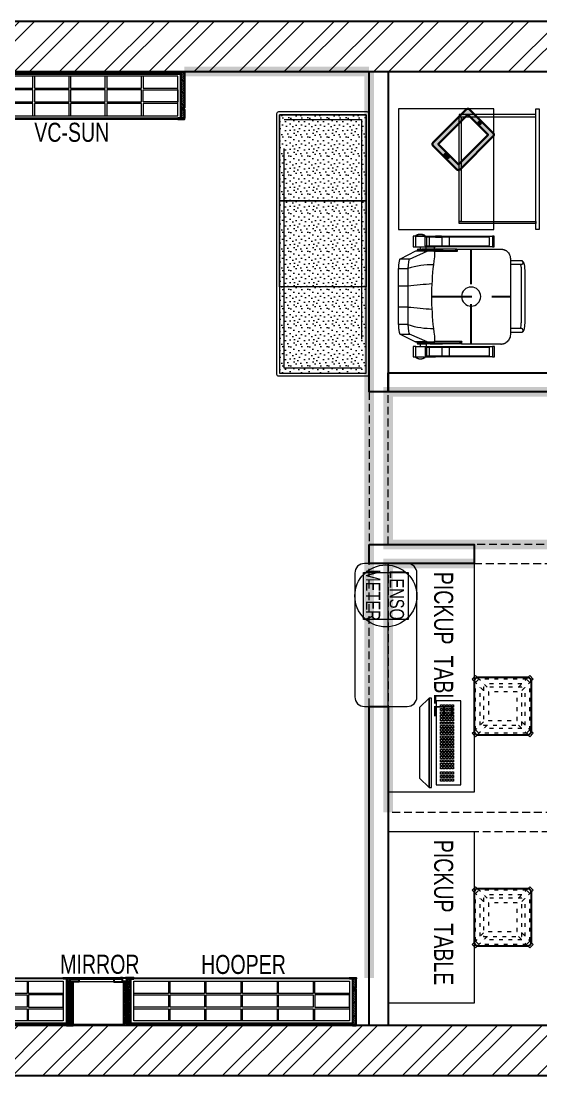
# Model space of a CAD drawing. Header units: feet. Extents: x 2649235 to 2667589, y -5717967 to -5712435.
# Drawn here: x 2658263 to 2660988, y -5717967 to -5712435 of the extents above; entities that cross this region are included whole.
import ezdxf

# ---------------------------------------------------------------- set-up
doc = ezdxf.new("R2010")
doc.units = ezdxf.units.FT
doc.header["$LTSCALE"] = 33
doc.header["$MEASUREMENT"] = 0
for name, pattern in [('a_p6_plan_L18$0$HIDDEN', [0.375, 0.25, -0.125]), ('ACAD_ISO03W100', [30, 12, -18]), ('HIDDEN', [9.525, 6.35, -3.175]), ('HIDDEN2', [4.7625, 3.175, -1.5875])]:
    doc.linetypes.add(name, pattern=pattern)
doc.layers.add('A-WALL', color=1, linetype='Continuous')
for name, color, linetype, lineweight in [('A-WALL HATCH', 251, 'Continuous', 0), ('LENS-CURTAIN', 5, 'a_p6_plan_L18$0$HIDDEN', 9), ('LENS-FURNITURE', 13, 'Continuous', 9), ('LENS-HATCH', 251, 'Continuous', 5), ('LENS-PARTITION', 21, 'Continuous', 25), ('LENS-TEXT', 31, 'Continuous', 5), ('LENS_DIMENSION', 193, 'Continuous', 0), ('LENS_TEXT', 31, 'Continuous', 5), ('LK-EQPMT', 3, 'Continuous', 18), ('LK-FF&E FLOOR', 1, 'Continuous', 9), ('LK-FF&E WALL', 1, 'Continuous', 9), ('LK-FLUTTED FINISH', 20, 'Continuous', 30), ('LK-FURNITURE', 13, 'Continuous', 9), ('LK-IT', 3, 'Continuous', 18), ('LK-MIRROR', 133, 'Continuous', 13), ('LK-TILES FINISH', 251, 'Continuous', 5), ('LN-ELEVATION-1', 81, 'Continuous', 25), ('LN-ELEVATION-2', 103, 'Continuous', 20), ('LN-ELEVATION-3', 125, 'Continuous', 18), ('LN-ELEVATION-4', 145, 'Continuous', 13), ('LN-ELEVATION-5', 167, 'Continuous', 5), ('LN-HATCH', 251, 'Continuous', 0), ('PLANO-TXT', 252, 'Continuous', 5)]:
    doc.layers.add(name, color=color, linetype=linetype, lineweight=lineweight)
doc.styles.add('LK TXT', font='GILC____.TTF', dxfattribs={"height": 100})
pattern_1 = [(45, (7858054.0837, 3504049.203), (-4.4901280605, 4.4901280605), [])]

# ---------------------------------------------------------------- blocks, each defined once
blk = doc.blocks.new('A$C5cfb5471')
at = {"layer": 'A-WALL HATCH'}
h = blk.add_hatch(dxfattribs=at)
h.set_pattern_fill('ANSI32', color=256, scale=444)
h.set_pattern_definition([(45, (-3590091.93, 5459267.42), (-117.733279, 117.733279), []), (45, (-3590013.44, 5459267.42), (-117.733279, 117.733279), [])])
h.paths.add_polyline_path([(-4050.1, 5268.1), (-3401.2, 5268.1), (-3401.2, 2397.9), (-3274.2, 2397.9), (-3274.2, 5268.1), (-150, 5268.1), (-150, 1407.3), (-2359.8, 1407.3), (-2359.8, 1280.3), (-150, 1280.3), (-150, 137.3), (-3388.5, 137.3), (-3388.5, 315.1), (-5420.5, 315.1), (-5420.5, 264.3), (-11545.9, 264.3), (-11545.9, 0), (0, 0), (0, 5532.4), (-11545.9, 5532.4), (-11545.9, 5268.1), (-5345.5, 5268.1), (-5345.5, 4912.5), (-5091.5, 4912.5), (-5091.5, 5293.5), (-4050.1, 5293.5)])
at = {"layer": 'A-WALL'}
for p, q in [((-18323.7, 5532.4), (0, 5532.4)), ((-11771, 5268.1), (-5345.5, 5268.1)), ((-5420.5, 264.3), (-11795.9, 264.3)), ((0, 0), (-18323.7, 0))]:
    blk.add_line(p, q, dxfattribs=at)
blk = doc.blocks.new('VC HD 1200')
at = {"layer": 'LN-HATCH', "ltscale": 0.5}
h = blk.add_hatch(dxfattribs=at)
h.set_pattern_fill('ANSI31', color=256, scale=2)
h.set_pattern_definition([(45, (3760859.753, 1795248.936), (-4.490128061, 4.490128061), [])])
h.paths.add_polyline_path([(-1200, 250), (-1200, 60), (-1194, 60), (-1194, 50), (-1200, 50), (-1200, 6), (-1182, 6), (-1182, 250)])
h = blk.add_hatch(dxfattribs=at)
h.set_pattern_fill('ANSI31', color=256, scale=2)
h.set_pattern_definition(pattern_1)
h.paths.add_polyline_path([(0, 250), (0, 60), (-6, 60), (-6, 50), (0, 50), (0, 6), (-18, 6), (-18, 250)])
h = blk.add_hatch(dxfattribs=at)
h.set_pattern_fill('ANSI31', color=256, scale=2)
h.set_pattern_definition([(45, (7858047.0837, 3504049.203), (-4.4901280605, 4.4901280605), [])])
h.paths.add_polyline_path([(-1165, 6), (-1165, 0), (-1200, 0), (-1200, 6)])
h = blk.add_hatch(dxfattribs=at)
h.set_pattern_fill('ANSI31', color=256, scale=2)
h.set_pattern_definition(pattern_1)
h.paths.add_polyline_path([(-28, 6), (-28, 0), (0, 0), (0, 6)])
at = {"layer": 'LN-ELEVATION-1', "ltscale": 0.5}
for points in [[(-1200, 250), (-1200, 60), (-1194, 60), (-1194, 50), (-1200, 50), (-1200, 6), (-1182, 6), (-1182, 250)], [(-18, 238), (-1182, 238), (-1182, 244), (-18, 244)], [(0, 250), (0, 60), (-6, 60), (-6, 50), (0, 50), (0, 6), (-18, 6), (-18, 250)], [(-1165, 6), (-1165, 0), (-1200, 0), (-1200, 6)], [(-35, 6), (-35, 0), (0, 0), (0, 6)]]:
    blk.add_lwpolyline(points, close=True, dxfattribs=at)
at = {"layer": 'LN-ELEVATION-3', "ltscale": 0.5}
for p, q in [((-1182, 250), (-18, 250)), ((-1165, 6), (-35, 6)), ((-35, 0), (-1165, 0))]:
    blk.add_line(p, q, dxfattribs=at)
for points in [[(-1165, 226), (-35, 226), (-35, 18), (-1165, 18)], [(-1165, 226), (-983.3, 226), (-983.3, 162), (-1165, 162)], [(-975.3, 226), (-793.7, 226), (-793.7, 162), (-975.3, 162)], [(-785.7, 226), (-604, 226), (-604, 162), (-785.7, 162)], [(-596, 226), (-414.3, 226), (-414.3, 162), (-596, 162)], [(-406.3, 226), (-224.7, 226), (-224.7, 162), (-406.3, 162)], [(-216.7, 226), (-35, 226), (-35, 162), (-216.7, 162)], [(-1165, 90), (-983.3, 90), (-983.3, 154), (-1165, 154)], [(-975.3, 154), (-793.7, 154), (-793.7, 90), (-975.3, 90)], [(-785.7, 154), (-604, 154), (-604, 90), (-785.7, 90)], [(-596, 154), (-414.3, 154), (-414.3, 90), (-596, 90)], [(-406.3, 154), (-224.7, 154), (-224.7, 90), (-406.3, 90)], [(-216.7, 154), (-35, 154), (-35, 90), (-216.7, 90)], [(-1165, 82), (-983.3, 82), (-983.3, 18), (-1165, 18)], [(-975.3, 82), (-793.7, 82), (-793.7, 18), (-975.3, 18)], [(-785.7, 82), (-604, 82), (-604, 18), (-785.7, 18)], [(-596, 82), (-414.3, 82), (-414.3, 18), (-596, 18)], [(-406.3, 82), (-224.7, 82), (-224.7, 18), (-406.3, 18)], [(-216.7, 82), (-35, 82), (-35, 18), (-216.7, 18)]]:
    blk.add_lwpolyline(points, close=True, dxfattribs=at)
blk = doc.blocks.new('CLENS 600 TYPE 6')
at = {"layer": 'LN-ELEVATION-1', "ltscale": 0.5}
blk.add_lwpolyline([(130, -225), (-130, -225, -0.414214), (-150, -205), (-150, 55, -0.414214), (-130, 75), (130, 75, -0.414214), (150, 55), (150, -205, -0.414214)], format="xyb", close=True, dxfattribs=at)
at = {"layer": 'LN-ELEVATION-3', "linetype": 'ACAD_ISO03W100', "ltscale": 0.05}
for p, q in [((-82.3, 25), (-124.7, 67.4)), ((124.7, 67.4), (-124.7, 67.4)), ((82.3, 25), (124.7, 67.4)), ((-100, 7.3), (-142.4, 49.7)), ((-142.4, -199.7), (-142.4, 49.7)), ((-117.4, -174.7), (-117.4, 24.7)), ((99.7, 42.4), (-99.7, 42.4)), ((100, 7.3), (142.4, 49.7)), ((117.4, -174.7), (117.4, 24.7)), ((142.4, -199.7), (142.4, 49.7)), ((-100, -157.3), (-142.4, -199.7)), ((100, -157.3), (142.4, -199.7)), ((-82.3, -175), (-124.7, -217.4)), ((124.7, -217.4), (-124.7, -217.4)), ((99.7, -192.4), (-99.7, -192.4)), ((82.3, -175), (124.7, -217.4))]:
    blk.add_line(p, q, dxfattribs=at)
for points in [[(-132.2, 74.9), (-124.7, 67.4), (-142.4, 49.7), (-149.9, 57.2)], [(132.2, 74.9), (124.7, 67.4), (142.4, 49.7), (149.9, 57.2)], [(-132.2, -224.9), (-124.7, -217.4), (-142.4, -199.7), (-149.9, -207.2)], [(132.2, -224.9), (124.7, -217.4), (142.4, -199.7), (149.9, -207.2)]]:
    blk.add_lwpolyline(points, dxfattribs=at)
for points in [[(100, -175), (-100, -175), (-100, 25), (100, 25)], [(75, -150), (-75, -150), (-75, 0), (75, 0)]]:
    blk.add_lwpolyline(points, close=True, dxfattribs=at)
at = {"layer": 'LN-ELEVATION-5', "ltscale": 0.5}
for points in [[(-149.9, 57.2), (-160.1, 67.4), (-142.4, 85.1), (-132.2, 74.9)], [(149.9, 57.2), (160.1, 67.4), (142.4, 85.1), (132.2, 74.9)], [(-149.9, -207.2), (-160.1, -217.4), (-142.4, -235.1), (-132.2, -224.9)], [(149.9, -207.2), (160.1, -217.4), (142.4, -235.1), (132.2, -224.9)]]:
    blk.add_lwpolyline(points, dxfattribs=at)
blk = doc.blocks.new('*U23')
at = {"layer": 'LK-EQPMT', "ltscale": 12}
blk.add_lwpolyline([(6, 4.9), (-6, 4.9), (-6, -4.9), (6, -4.9)], close=True, dxfattribs=at)
blk = doc.blocks.new('*U24')
at = {"color": 0, "linetype": 'ByBlock', "lineweight": -2}
for p in [(0, 0), (18, 0), (35.9, 0), (53.9, 0), (71.8, 0), (89.8, 0), (107.8, 0), (125.7, 0), (143.7, 0), (161.6, 0), (179.6, 0), (197.6, 0), (215.5, 0), (233.5, 0), (251.4, 0), (269.4, 0), (287.4, 0), (305.3, 0), (323.3, 0), (0, -14.7), (0, -29.5), (0, -44.2), (0, -59), (18, -14.7), (18, -29.5), (18, -44.2), (18, -59), (35.9, -14.7), (35.9, -29.5), (35.9, -44.2), (35.9, -59), (53.9, -14.7), (53.9, -29.5), (53.9, -44.2), (53.9, -59), (71.8, -14.7), (71.8, -29.5), (71.8, -44.2), (71.8, -59), (89.8, -14.7), (89.8, -29.5), (89.8, -44.2), (89.8, -59), (107.8, -14.7), (107.8, -29.5), (107.8, -44.2), (107.8, -59), (125.7, -14.7), (125.7, -29.5), (125.7, -44.2), (125.7, -59), (143.7, -14.7), (143.7, -29.5), (143.7, -44.2), (143.7, -59), (161.6, -14.7), (161.6, -29.5), (161.6, -44.2), (161.6, -59), (179.6, -14.7), (179.6, -29.5), (179.6, -44.2), (179.6, -59), (197.6, -14.7), (197.6, -29.5), (197.6, -44.2), (197.6, -59), (215.5, -14.7), (215.5, -29.5), (215.5, -44.2), (215.5, -59), (233.5, -14.7), (233.5, -29.5), (233.5, -44.2), (233.5, -59), (251.4, -14.7), (251.4, -29.5), (251.4, -44.2), (251.4, -59), (269.4, -14.7), (269.4, -29.5), (269.4, -44.2), (269.4, -59), (287.4, -14.7), (287.4, -29.5), (287.4, -44.2), (287.4, -59), (305.3, -14.7), (305.3, -29.5), (305.3, -44.2), (305.3, -59), (323.3, -14.7), (323.3, -29.5), (323.3, -44.2), (323.3, -59)]:
    blk.add_blockref('*U23', p, dxfattribs=at)
blk = doc.blocks.new('*U21')
at = {"layer": 'LK-EQPMT', "ltscale": 12}
blk.add_lwpolyline([(6, 4.9), (-6, 4.9), (-6, -4.9), (6, -4.9)], close=True, dxfattribs=at)
blk = doc.blocks.new('*U22')
at = {"color": 0, "linetype": 'ByBlock', "lineweight": -2}
for p in [(0, 0), (18, 0), (35.9, 0), (0, -14.7), (0, -29.5), (0, -44.2), (0, -59), (18, -14.7), (18, -29.5), (18, -44.2), (18, -59), (35.9, -14.7), (35.9, -29.5), (35.9, -44.2), (35.9, -59)]:
    blk.add_blockref('*U21', p, dxfattribs=at)
blk = doc.blocks.new('*U16')
at = {"ltscale": 12}
blk.add_lwpolyline([(8, 0), (8, 129.1), (448, 129.1), (448, 0)], close=True, dxfattribs=at)
for name, p in [('*U24', (35.2, 101.6)), ('*U22', (386.6, 101.6))]:
    blk.add_blockref(name, p)
blk = doc.blocks.new('Pickup table PC')
at = {"layer": 'LN-ELEVATION-2', "ltscale": 0.5}
for points in [[(470, 50), (0, 50), (0, 62), (470, 62)], [(420, 0), (50, 0), (0, 50), (470, 50)]]:
    blk.add_lwpolyline(points, close=True, dxfattribs=at)
blk = doc.blocks.new('TRIAL SET CABINET 633x500')
at = {"layer": 'LENS-FURNITURE'}
h = blk.add_hatch(color=9, dxfattribs=at)
h.dxf.hatch_style = 1
edge = h.paths.add_edge_path()
edge.add_line((-8.5, -982), (115.9, -857.5))
edge.add_arc((107.4, -849), 12, 315, 405)
edge.add_line((115.9, -840.5), (-58, -666.6))
edge.add_arc((-66.5, -675.1), 12, 45, 135)
edge.add_line((-75, -666.6), (-199.5, -791))
edge.add_arc((-191, -799.5), 12, 135, 225)
edge.add_line((-199.5, -808), (-25.5, -982))
edge.add_arc((-17, -973.5), 12, 225, 315)
h.paths.add_polyline_path([(-17, -955.1), (89, -849), (-66.5, -693.5), (-172.6, -799.5)], flags=16)
edge = h.paths.add_edge_path(flags=16)
edge.add_line((-138.3, -741.9), (-124.2, -727.8))
edge.add_arc((-121.3, -730.6), 4, 45, 135, ccw=False)
edge.add_arc((-121.3, -730.6), 4, -45, 45, ccw=False)
edge.add_line((-118.5, -733.4), (-132.6, -747.6))
edge.add_arc((-135.5, -744.7), 4, 225, 315, ccw=False)
edge.add_arc((-135.5, -744.7), 4, 135, 225, ccw=False)
edge = h.paths.add_edge_path(flags=16)
edge.add_arc((44.8, -910.9), 7, 0, 360)
at = {"layer": 'LENS-FURNITURE', "lineweight": 0}
h = blk.add_hatch(dxfattribs=at)
h.set_pattern_fill('ANSI31', color=252, scale=10, angle=405)
h.set_pattern_definition([(90, (-3772352.8758, -3684050.3276), (-1.25, 2e-16), [])])
edge = h.paths.add_edge_path()
edge.add_line((-138.3, -741.9), (-124.2, -727.8))
edge.add_arc((-121.3, -730.6), 4, 45, 135, ccw=False)
edge.add_arc((-121.3, -730.6), 4, -45, 45, ccw=False)
edge.add_line((-118.5, -733.4), (-132.6, -747.6))
edge.add_arc((-135.5, -744.7), 4, 225, 315, ccw=False)
edge.add_arc((-135.5, -744.7), 4, 135, 225, ccw=False)
edge = h.paths.add_edge_path()
edge.add_arc((44.8, -910.9), 7, 0, 360)
blk.add_circle((0, 0), 50.1)
at = {"layer": 'LENS-FURNITURE'}
blk.add_lwpolyline([(119.4, -352.5), (119.4, -985.5), (-380.6, -985.5), (-380.6, -352.5)], close=True, dxfattribs=at)
at = {"layer": 'LENS-FURNITURE', "color": 146}
for points in [[(-63.5, -382.5), (-63.5, -394.5), (338.5, -394.5), (338.5, -382.5)], [(338.5, -352.5), (338.5, -985.5), (356.5, -985.5), (356.5, -352.5)], [(-63.5, -394.5), (-63.5, -943.5), (-51.5, -943.5), (-51.5, -394.5)], [(-63.5, -955.5), (-63.5, -943.5), (338.5, -943.5), (338.5, -955.5)]]:
    blk.add_lwpolyline(points, close=True, dxfattribs=at)
at = {"layer": 'LENS-FURNITURE', "color": 18, "lineweight": 30}
for points in [[(-8.5, -982), (115.9, -857.5, 0.414214), (115.9, -840.5), (-58, -666.6, 0.414214), (-75, -666.6), (-199.5, -791, 0.414214), (-199.5, -808), (-25.5, -982, 0.414214)], [(-138.3, -741.9), (-124.2, -727.8, -0.414214), (-118.5, -727.8), (-118.5, -727.8, -0.414214), (-118.5, -733.4), (-132.6, -747.6, -0.414214), (-138.3, -747.6), (-138.3, -747.6, -0.414214)]]:
    blk.add_lwpolyline(points, format="xyb", close=True, dxfattribs=at)
blk.add_lwpolyline([(-17, -955.1), (89, -849), (-66.5, -693.5), (-172.6, -799.5)], close=True, dxfattribs=at)
blk.add_circle((44.8, -910.9), 7, dxfattribs=at)
blk = doc.blocks.new('CHAIR UNIT')
at = {"layer": 'Defpoints', "linetype": 'HIDDEN'}
for p, q in [((0, 205.7), (0, -205.7)), ((-249, 0), (249, 0))]:
    blk.add_line(p, q, dxfattribs=at)
at = {"layer": 'LENS-FURNITURE'}
for points in [[(-197, 372.7), (-237.8, 291.7), (-237.8, 231.2, 0.110434), (-238, 230.4), (-238, 199.5), (-238, 199.4)], [(238, 199.4), (238, 199.5), (238, 230.4, 0.107055), (237.8, 231.2), (237.8, 291.7), (197, 372.7)], [(236, 193.5, -0.026868), (242.5, 193.2), (242.5, 193.5), (242.5, 193.7), (242.4, 194.2), (242.4, 194.5), (242.3, 194.8), (242.3, 195), (242.2, 195.2), (242.2, 195.5), (242.1, 195.7), (242, 196), (242, 196.2), (241.9, 196.5), (241.7, 196.9), (241.5, 197.4), (241.3, 197.9), (241.2, 198.1), (240.9, 198.5), (240.8, 198.8), (240.6, 199), (240.3, 199.4), (240.2, 199.6), (240, 199.8), (239.9, 200), (239.7, 200.2), (239.5, 200.4), (239.4, 200.6), (239.2, 200.7), (239, 200.9), (238.8, 201.1), (238.4, 201.4), (238, 201.7)], [(249, 73.3, 0.004277), (236, 73.4), (236, 193.3)], [(-249, 48.3, -0.00446), (-236, 48.4), (-236, 48.4), (-236.4, 48.5), (-238.1, 49), (-240.7, 49.9), (-242.8, 50.7), (-244.4, 51.5), (-245.5, 52.3), (-245.3, 52.5), (-245.1, 52.6), (-244.8, 52.9), (-244.5, 53.3), (-244.4, 53.5), (-244.2, 53.7), (-244.1, 53.8), (-244, 54), (-243.9, 54.2), (-243.6, 54.6), (-243.5, 54.8), (-243.4, 55), (-243.3, 55.2), (-243.2, 55.4), (-243.1, 55.7), (-243.1, 55.9), (-243, 56.1), (-242.9, 56.3), (-242.8, 56.7), (-242.7, 57), (-242.7, 57.2), (-242.6, 57.4), (-242.6, 57.6), (-242.6, 57.9), (-242.5, 58.1), (-242.5, 58.5), (-242.5, 58.8), (-242.5, 59)]]:
    blk.add_lwpolyline(points, format="xyb", dxfattribs=at)
for points in [[(-147.2, 331.1), (-147.2, 380.6), (-151.5, 380.5), (-155.9, 380.4), (-160.1, 380.3), (-164.3, 380.1), (-168.3, 379.8), (-172.2, 379.4), (-175.9, 379), (-179.3, 378.5), (-182.5, 378), (-185.5, 377.5), (-188.1, 376.9), (-190.5, 376.2), (-192.5, 375.6), (-194.2, 374.9), (-195.5, 374.1), (-196.4, 373.4), (-197, 372.7), (-197, 322.4)], [(-147.2, 380.6), (147.2, 380.6)], [(-54.8, 331.1), (-54.8, 380.6)], [(54.8, 331.1), (54.8, 380.6)], [(197, 322.4), (197, 372.7), (196.5, 373.4), (195.5, 374.1), (194.2, 374.9), (192.5, 375.6), (190.5, 376.2), (188.2, 376.9), (185.5, 377.5), (182.6, 378), (179.4, 378.5), (175.9, 379), (172.2, 379.4), (168.4, 379.8), (164.3, 380.1), (160.2, 380.3), (155.9, 380.4), (151.6, 380.5), (147.2, 380.6), (147.2, 331.1)], [(-316.5, 290.7), (-318.5, 290.7), (-318.8, 290.3), (-319.1, 289.9), (-319.3, 289.4), (-319.9, 288.6), (-320.1, 288.1), (-320.4, 287.7), (-320.9, 286.8), (-321.2, 286.4), (-321.4, 285.9), (-321.6, 285.5), (-321.8, 285), (-322.3, 284.1), (-322.5, 283.6), (-322.7, 283.2), (-322.9, 282.7), (-323.1, 282.2), (-323.3, 281.8), (-323.5, 281.3), (-323.8, 280.4), (-324, 279.9), (-324.1, 279.4), (-324.5, 278.4), (-324.6, 277.9), (-324.7, 277.5), (-324.9, 277), (-325, 276.5), (-325.2, 275.5), (-325.5, 274.5), (-325.6, 274), (-325.7, 273.5), (-325.9, 272), (-326.1, 270.5), (-326.1, 270), (-326.2, 269.5), (-326.2, 269), (-326.3, 268.5), (-326.3, 268), (-326.3, 267.5), (-326.3, 267), (-326.3, 266.5), (-326.4, 266), (-326.4, 265.4), (-326.3, 264.9), (-326.3, 264.4), (-326.3, 263.9), (-326.3, 262.9), (-326.2, 262.4), (-326.2, 261.9), (-326.1, 261.4), (-326.1, 260.9), (-325.9, 259.4), (-325.8, 258.9), (-325.7, 258.4), (-325.7, 257.9), (-325.6, 257.4), (-325.5, 256.9), (-325.4, 256.4), (-325.2, 255.9), (-325, 254.9), (-324.9, 254.4), (-324.7, 253.9), (-324.6, 253.4), (-324.5, 253), (-324, 251.5), (-323.8, 251), (-323.6, 250.5), (-323.5, 250.1), (-323.3, 249.6), (-323.1, 249.1), (-322.9, 248.7), (-322.7, 248.2), (-322.5, 247.7), (-322.3, 247.3), (-321.8, 246.4), (-321.6, 245.9), (-321.4, 245.5), (-321.2, 245), (-320.7, 244.1), (-320.4, 243.7), (-320.1, 243.2), (-319.9, 242.8), (-319.3, 242), (-319.1, 241.5), (-318.8, 241.1), (-318.5, 240.7), (-316.5, 240.7)], [(-318.5, 240.7), (-318.5, 290.7)], [(-261.5, 290.2), (-261.5, 303.2), (-316.5, 303.2), (-316.5, 290.2), (-261.5, 290.2), (-261.5, 187)], [(-316.5, 290.2), (-316.5, 187)], [(-238, 277.2), (-242, 277.2), (-242, 283.1), (-242.2, 283.1), (-242.6, 283.1), (-242.8, 283), (-243, 283), (-243.1, 283), (-243.3, 283), (-243.5, 282.9), (-243.7, 282.9), (-244.1, 282.8), (-244.2, 282.7), (-244.4, 282.6), (-244.8, 282.5), (-244.9, 282.4), (-245.1, 282.3), (-245.3, 282.2), (-245.6, 282), (-245.8, 281.9), (-245.9, 281.8), (-246.1, 281.7), (-246.2, 281.5), (-246.4, 281.4), (-246.5, 281.3), (-246.6, 281.2), (-246.8, 281), (-246.9, 280.9), (-247, 280.7), (-247.1, 280.6), (-247.4, 280.3), (-247.5, 280.1), (-247.6, 280), (-247.7, 279.8), (-247.8, 279.6), (-247.9, 279.3), (-248.1, 278.9), (-248.2, 278.6), (-248.3, 278.4), (-248.3, 278.2), (-248.4, 278), (-248.4, 277.8), (-248.4, 277.6), (-248.4, 277.4), (-248.5, 277.3), (-248.5, 277.1), (-248.5, 276.9), (-248.5, 276.7)], [(-242.5, 257.7), (-242.5, 276.7), (-248.5, 276.7), (-248.5, 257.7)], [(-242.5, 249.3), (-242.5, 249.4), (-242.4, 249.6), (-242.2, 249.6), (-242, 249.6), (-242, 277.2), (-242.1, 277.2), (-242.1, 277.2), (-242.2, 277.1), (-242.2, 277.1), (-242.3, 277.1), (-242.3, 277), (-242.4, 277), (-242.4, 277), (-242.5, 276.9), (-242.5, 276.8), (-242.5, 276.8), (-242.5, 276.7), (-242.5, 276.7)], [(-238, 283.1), (-242, 283.1)], [(-238, 230.2), (-238, 230.4), (-238, 290.9), (-238, 291), (-238, 291.1), (-237.9, 291.2), (-237.9, 291.3), (-237.9, 291.4), (-237.9, 291.5), (-237.8, 291.6), (-237.8, 291.7)], [(-237.8, 231.2), (-197, 322.4)], [(147.2, 331.1), (-147.2, 331.1)], [(197, 322.4), (237.8, 231.2)], [(197, 321.2), (197, 321.7), (197, 321.9)], [(238, 230.2), (238, 230.4), (238, 290.9), (238, 291), (238, 291.1), (238, 291.2), (238, 291.3), (237.9, 291.4), (237.9, 291.5), (237.9, 291.6), (237.8, 291.7)], [(248.5, 276.7), (248.5, 277.3), (248.4, 277.4), (248.4, 277.6), (248.4, 277.8), (248.4, 278), (248.3, 278.2), (248.1, 278.7), (248.1, 278.9), (247.9, 279.3), (247.9, 279.4), (247.8, 279.6), (247.7, 279.8), (247.6, 280), (247.5, 280.1), (247.4, 280.3), (247.1, 280.6), (247, 280.7), (246.9, 280.9), (246.8, 281), (246.6, 281.2), (246.5, 281.3), (246.1, 281.7), (245.9, 281.8), (245.8, 281.9), (245.6, 282), (245.3, 282.2), (245.1, 282.3), (244.9, 282.4), (244.8, 282.5), (244.4, 282.6), (244.2, 282.7), (244.1, 282.8), (243.9, 282.8), (243.7, 282.9), (243.5, 282.9), (243.3, 283), (243.1, 283), (242.9, 283), (242.8, 283), (242.6, 283.1), (242.2, 283.1), (242, 283.1), (242, 277.2), (238, 277.2)], [(242, 283.1), (238, 283.1)], [(242.5, 249.3), (242.4, 249.5), (242.4, 249.5), (242.4, 249.5), (242.4, 249.5), (242.2, 249.6), (242, 249.6), (242, 277.2), (242.1, 277.2), (242.1, 277.2), (242.2, 277.1), (242.2, 277.1), (242.3, 277.1), (242.3, 277), (242.4, 277), (242.4, 277), (242.5, 276.9), (242.5, 276.8), (242.5, 276.8), (242.5, 276.7), (242.5, 276.7)], [(242.5, 257.7), (242.5, 276.7), (248.5, 276.7), (248.5, 257.7)], [(316.5, 290.4), (316.5, 303.4), (261.5, 303.4), (261.5, 290.4), (316.5, 290.4), (316.5, 187.2)], [(261.5, 290.4), (261.5, 187.2)], [(316.5, 240.9), (318.5, 240.9), (318.8, 241.3), (319.1, 241.7), (319.6, 242.6), (320.1, 243.4), (320.7, 244.3), (320.9, 244.8), (321.2, 245.2), (321.4, 245.6), (321.6, 246.1), (321.8, 246.5), (322.1, 247), (322.3, 247.5), (322.5, 247.9), (322.7, 248.4), (322.9, 248.9), (323.1, 249.3), (323.3, 249.8), (323.5, 250.3), (323.8, 251.2), (324, 251.7), (324.1, 252.2), (324.5, 253.1), (324.6, 253.6), (324.9, 254.6), (325, 255.1), (325.2, 256.1), (325.4, 256.6), (325.5, 257.1), (325.6, 257.6), (325.7, 258.1), (325.7, 258.6), (325.8, 259.1), (326, 260.1), (326.1, 261.1), (326.1, 261.6), (326.2, 262.1), (326.3, 263.1), (326.3, 263.6), (326.3, 264.1), (326.3, 264.6), (326.3, 265.1), (326.4, 265.6), (326.4, 266.1), (326.3, 266.6), (326.3, 267.1), (326.3, 267.7), (326.3, 268.2), (326.3, 268.7), (326.2, 269.7), (326.1, 270.2), (326.1, 270.7), (326, 271.7), (325.8, 272.7), (325.7, 273.2), (325.7, 273.7), (325.5, 274.7), (325.4, 275.2), (325.2, 275.7), (325, 276.7), (324.9, 277.2), (324.7, 277.6), (324.6, 278.1), (324.5, 278.6), (324.1, 279.6), (324, 280.1), (323.8, 280.6), (323.5, 281.5), (323.3, 282), (322.9, 282.9), (322.7, 283.4), (322.3, 284.3), (321.8, 285.2), (321.6, 285.7), (321.4, 286.1), (321.2, 286.6), (320.9, 287), (320.7, 287.5), (320.1, 288.3), (319.9, 288.8), (319.6, 289.2), (319.3, 289.6), (319.1, 290), (318.8, 290.5), (318.5, 290.9), (316.5, 290.9)], [(318.5, 290.9), (318.5, 240.9)], [(-266.5, 187), (-266.5, 241.7), (-311.5, 241.7), (-311.5, 187)], [(-266.5, 233.8), (-311.5, 233.8)], [(-248.5, 265.7), (-249.5, 266.7), (-261.5, 266.7)], [(-261.5, 234.7), (-249.5, 234.7), (-248.5, 235.7)], [(-249.5, 234.7), (-249.5, 266.7)], [(-248.5, 215.4), (-248.5, 209.6), (-242.5, 209.6), (-242.5, 215.4), (-248.5, 215.4), (-248.5, 235.9)], [(-238, 201.8), (-238.2, 201.6), (-238.4, 201.5), (-238.6, 201.3), (-238.8, 201.1), (-238.9, 200.9), (-239.1, 200.8), (-239.3, 200.6), (-239.5, 200.4), (-239.7, 200.2), (-239.8, 200), (-240, 199.8), (-240.2, 199.6), (-240.3, 199.4), (-240.5, 199.2), (-240.6, 199), (-240.9, 198.6), (-241.1, 198.1), (-241.2, 197.9), (-241.4, 197.7), (-241.5, 197.4), (-241.6, 197.2), (-241.7, 197), (-241.8, 196.7), (-241.9, 196.5), (-241.9, 196.2), (-242, 196), (-242.1, 195.8), (-242.2, 195.5), (-242.2, 195.3), (-242.3, 195), (-242.3, 194.8), (-242.4, 194.5), (-242.4, 194), (-242.5, 193.7), (-242.5, 193.2), (-242.5, 232.1), (-242.2, 236.1), (-241.2, 240.1), (-239.5, 243.8), (-238, 246)], [(-242.5, 235.9), (-242.5, 215.4)], [(-242.5, 222.6), (-242.4, 223), (-242.4, 223.1), (-242.4, 223.1), (-242.4, 223.1), (-242.2, 223.4), (-242, 223.6)], [(-242, 249.6), (-240.7, 249.6), (-239.3, 249.6), (-238, 249.5)], [(238, 246.1), (238.5, 245.4), (240.2, 242.4), (241.5, 239.1), (242.2, 235.6), (242.5, 232.1), (242.5, 193.2), (242.5, 84), (242.2, 81.9), (241.2, 79.8), (239.7, 77.4), (237.7, 75), (236, 73.4), (236, 73.4), (236.4, 73.5), (238.1, 74), (240.7, 74.9), (242.8, 75.7), (244.4, 76.5), (245.5, 77.3), (245.3, 77.5), (245.1, 77.6), (244.8, 77.9), (244.5, 78.3), (244.4, 78.5), (244.2, 78.7), (244.1, 78.8), (243.9, 79.2), (243.8, 79.4), (243.6, 79.6), (243.5, 79.8), (243.4, 80), (243.3, 80.2), (243.2, 80.4), (243.1, 80.7), (243.1, 80.9), (243, 81.1), (242.9, 81.3), (242.8, 81.7), (242.7, 82), (242.7, 82.2), (242.6, 82.4), (242.6, 82.6), (242.6, 82.9), (242.5, 83.1), (242.5, 83.5), (242.5, 83.8), (242.5, 84)], [(238, 249.5), (239.3, 249.6), (242, 249.6)], [(242, 223.7), (242.2, 223.4), (242.4, 223.2), (242.5, 223), (242.5, 222.7)], [(242.5, 214.3), (242.5, 209.8), (248.5, 209.8), (248.5, 214.3), (242.5, 214.3), (242.5, 235.9)], [(261.5, 266.9), (249.5, 266.9), (248.5, 265.9)], [(248.5, 235.9), (249.5, 234.9), (261.5, 234.9)], [(248.5, 214.3), (248.5, 235.9)], [(249.5, 266.9), (249.5, 234.9)], [(311.5, 187.2), (311.5, 241.8), (266.5, 241.8), (266.5, 187.2)], [(311.5, 234), (266.5, 234)], [(-316.5, 155.2), (-316.5, 187), (-311.5, 187), (-311.5, 155.2)], [(-266.5, 219.8), (-311.5, 219.8)], [(-266.5, 155.2), (-266.5, 187), (-261.5, 187), (-261.5, 155.2)], [(-248.5, 209.6), (-248.5, 149.4)], [(-242.5, 209.6), (-242.5, 149.4)], [(-236, 193.5), (-236.5, 193.5), (-237.1, 193.5), (-238.2, 193.5), (-238.7, 193.5), (-239.2, 193.5), (-239.8, 193.4), (-240.3, 193.4), (-241.4, 193.3), (-242, 193.3), (-242.5, 193.2), (-242.5, 59), (-242.2, 57), (-241.2, 54.8), (-239.8, 52.5), (-237.7, 50), (-236, 48.4), (-236, 193.4)], [(-238, 199.5), (-238, 199.4), (-238, 199.1), (-238, 198.6), (-237.9, 198.4), (-237.9, 197.9), (-237.8, 197.7), (-237.7, 197.2), (-237.7, 197), (-237.6, 196.7), (-237.6, 196.5), (-237.5, 196.3), (-237.4, 196), (-237.3, 195.8), (-237.2, 195.6), (-237.1, 195.4), (-237, 195.1), (-236.9, 194.9), (-236.8, 194.7), (-236.5, 194.1), (-236.3, 193.9), (-236.2, 193.7), (-236.1, 193.5), (-235.8, 193.1), (-235.5, 192.7), (-235.3, 192.6), (-235.1, 192.4), (-235, 192.2), (-234.8, 192), (-234.6, 191.9), (-234.2, 191.6), (-233.9, 191.3), (-233.5, 191), (-233.3, 190.9), (-233, 190.7), (-232.6, 190.5), (-232.4, 190.4), (-232, 190.2), (-231.7, 190.1), (-231.5, 190), (-231.1, 189.8), (-230.8, 189.8), (-230.6, 189.7), (-230.4, 189.7), (-230.1, 189.6), (-229.9, 189.5), (-229.7, 189.5), (-229.4, 189.5), (-228.9, 189.4), (-228.7, 189.4), (-228.5, 189.4), (-228.2, 189.4), (-228, 189.4), (-214.9, 189.4)], [(-214.9, 189.4), (-208.1, 190.4), (-187.4, 193.3), (-166.6, 195.9), (-145.8, 198.2), (-125, 200.2), (-104.2, 201.9), (-83.3, 203.3), (-62.4, 204.4), (-41.5, 205.2), (-20.6, 205.7), (0.3, 205.8), (21.2, 205.6), (42.1, 205.2), (63, 204.4), (83.9, 203.3), (104.8, 201.9), (125.6, 200.2), (146.5, 198.2), (167.2, 195.8), (188, 193.2), (208.7, 190.3), (214.9, 189.4)], [(214.9, 189.4), (228, 189.4), (228.3, 189.4), (228.5, 189.4), (228.7, 189.4), (229, 189.4), (229.5, 189.5), (229.7, 189.5), (229.9, 189.5), (230.6, 189.7), (230.9, 189.8), (231.1, 189.8), (231.3, 189.9), (231.6, 190), (231.8, 190.1), (232, 190.2), (232.2, 190.3), (232.4, 190.4), (232.7, 190.5), (233.1, 190.7), (233.3, 190.9), (233.5, 191), (233.9, 191.3), (234.3, 191.6), (234.6, 191.9), (234.8, 192), (235, 192.2), (235.2, 192.4), (235.3, 192.6), (235.5, 192.7), (235.8, 193.1), (236.1, 193.5), (236.4, 193.9), (236.5, 194.1), (236.6, 194.3), (236.9, 194.7), (237, 194.9), (237.1, 195.1), (237.2, 195.4), (237.3, 195.6), (237.4, 195.8), (237.5, 196), (237.5, 196.3), (237.6, 196.5), (237.7, 196.7), (237.8, 197.4), (237.9, 197.7), (237.9, 197.9), (238, 198.4), (238, 198.6), (238, 198.9), (238, 199.1), (238, 199.4), (238, 199.5)], [(242.5, 149.5), (242.5, 209.8)], [(248.5, 149.5), (248.5, 209.8)], [(261.5, 194), (248.5, 194)], [(261.5, 155.4), (261.5, 187.2), (266.5, 187.2), (266.5, 155.4)], [(311.5, 220), (266.5, 220)], [(-316.5, -111.8), (-316.5, 155.2), (-311.5, 155.2), (-311.5, -91.8), (-311.5, -92), (-311.5, -92.1), (-311.5, -92.3), (-311.5, -92.5), (-311.4, -92.7), (-311.4, -93), (-311.3, -93.2), (-311.3, -93.3), (-311.2, -93.6), (-311.1, -93.8), (-311, -93.9), (-310.9, -94.1), (-310.9, -94.3), (-310.6, -94.7), (-310.5, -94.8), (-310.4, -95), (-310.3, -95.1), (-310.1, -95.2), (-309.9, -95.5), (-309.8, -95.6), (-309.7, -95.7), (-309.2, -96), (-309.1, -96.1), (-309, -96.2), (-308.8, -96.2), (-308.5, -96.4), (-308.2, -96.5), (-308, -96.6), (-307.7, -96.7), (-307.5, -96.7), (-307.3, -96.7), (-307.2, -96.8), (-307, -96.8), (-306.8, -96.8), (-306.7, -96.8), (-306.5, -96.8), (-271.5, -96.8), (-271.3, -96.8), (-271.2, -96.8), (-271, -96.8), (-270.8, -96.8), (-270.5, -96.7), (-270.3, -96.7), (-270, -96.6), (-269.8, -96.5), (-269.7, -96.5), (-269.5, -96.4), (-269.2, -96.2), (-269.1, -96.2), (-268.9, -96.1), (-268.8, -96), (-268.6, -95.9), (-268.3, -95.7), (-268.2, -95.6), (-268.1, -95.5), (-267.8, -95.2), (-267.7, -95.1), (-267.6, -95), (-267.5, -94.8), (-267.4, -94.7), (-267.3, -94.5), (-267.2, -94.4), (-267.1, -94.1), (-267, -93.9), (-266.9, -93.6), (-266.8, -93.5), (-266.7, -93.3), (-266.7, -93.2), (-266.6, -93), (-266.6, -92.7), (-266.5, -92.5), (-266.5, -92.3), (-266.5, -92), (-266.5, -91.8), (-266.5, 155.2), (-261.5, 155.2), (-261.5, -111.8)], [(-266.5, 152.7), (-311.5, 152.7)], [(-266.5, 115.3), (-311.5, 115.3)], [(-248.5, 50.7), (-248.5, 52.8), (-248.5, 149.4), (-242.5, 149.4), (-242.5, 61.3)], [(248.5, 75.6), (248.5, 149.5), (242.5, 149.5), (242.5, 83.8)], [(316.5, 155.4), (316.5, -111.6), (261.5, -111.6), (261.5, -121.6), (316.5, -121.6), (316.5, -111.6)], [(261.5, -111.6), (261.5, 155.4), (266.5, 155.4), (266.5, -91.6), (266.5, -91.8), (266.5, -91.9), (266.5, -92.1), (266.5, -92.3), (266.6, -92.5), (266.6, -92.6), (266.6, -92.8), (266.7, -93.1), (266.8, -93.3), (266.8, -93.4), (266.9, -93.6), (267, -93.8), (267.1, -93.9), (267.1, -94.1), (267.2, -94.2), (267.3, -94.4), (267.4, -94.5), (267.5, -94.6), (267.6, -94.8), (267.7, -94.9), (267.8, -95), (268.1, -95.3), (268.2, -95.4), (268.3, -95.5), (268.6, -95.7), (268.8, -95.8), (268.9, -95.9), (269, -96), (269.4, -96.1), (269.8, -96.3), (270, -96.4), (270.3, -96.5), (270.5, -96.5), (270.6, -96.5), (270.8, -96.6), (271, -96.6), (271.2, -96.6), (271.5, -96.6), (306.5, -96.6), (306.7, -96.6), (306.8, -96.6), (307, -96.6), (307.2, -96.6), (307.3, -96.5), (307.5, -96.5), (307.7, -96.5), (308, -96.4), (308.2, -96.3), (308.3, -96.3), (308.6, -96.1), (308.8, -96), (308.9, -96), (309.1, -95.9), (309.2, -95.8), (309.4, -95.7), (309.7, -95.5), (309.8, -95.4), (309.9, -95.3), (310.1, -95), (310.3, -94.9), (310.4, -94.8), (310.6, -94.5), (310.7, -94.4), (310.8, -94.2), (310.9, -94.1), (310.9, -93.9), (311, -93.8), (311.1, -93.4), (311.2, -93.3), (311.3, -93.1), (311.4, -92.8), (311.4, -92.6), (311.4, -92.5), (311.5, -92.3), (311.5, -92.1), (311.5, -91.9), (311.5, -91.8), (311.5, -91.6), (311.5, 155.4)], [(311.5, 152.9), (266.5, 152.9)], [(311.5, 115.5), (266.5, 115.5)], [(-246.6, 53.1), (-246.2, 53.4), (-245.8, 53.7), (-245.5, 54), (-245.1, 54.4), (-245, 54.6), (-244.7, 54.9), (-244.5, 55.1), (-244.4, 55.3), (-244.2, 55.5), (-244.1, 55.7), (-244, 55.9), (-243.9, 56.1), (-243.6, 56.5), (-243.5, 56.8), (-243.4, 57), (-243.3, 57.2), (-243.2, 57.4), (-243.1, 57.9), (-242.9, 58.3), (-242.8, 58.8), (-242.7, 59), (-242.7, 59.2), (-242.6, 59.5), (-242.6, 59.7), (-242.6, 59.9), (-242.5, 60.2), (-242.5, 60.7), (-242.5, 60.9), (-242.5, 61.1)], [(246.5, 78.1), (246.2, 77.9), (245.5, 77.3)], [(248.5, 75.7), (248.7, 75.2), (248.7, 75), (248.8, 74.8), (248.8, 74.7), (248.9, 74.5), (249, 74), (249, 73.8), (249, 73.5), (249, 73.3), (249, -155.7)], [(-249, -155.7), (-249, 48.3), (-249, 48.5), (-249, 48.6), (-249, 48.8), (-249, 49), (-248.9, 49.2), (-248.9, 49.4), (-248.9, 49.6), (-248.8, 49.8), (-248.8, 49.9), (-248.7, 50.1), (-248.6, 50.5), (-248.4, 50.8), (-248.4, 51), (-248.3, 51.1), (-248.2, 51.3), (-248, 51.6), (-247.9, 51.8), (-247.8, 51.9), (-247.6, 52.1), (-247.5, 52.2), (-247.3, 52.5), (-247.1, 52.6), (-247, 52.7), (-246.9, 52.9), (-246.7, 53), (-246.6, 53.1), (-246.3, 52.9), (-245.5, 52.3)], [(-248.5, 52.8), (-246.9, 52.8)], [(-249, -155.7), (-249, -156.3), (-249, -156.8), (-249, -157.3), (-249, -157.9), (-248.9, -158.4), (-248.9, -159.5), (-248.8, -160), (-248.7, -161.1), (-248.7, -161.6), (-248.6, -162.1), (-248.5, -162.7), (-248.4, -163.7), (-248.3, -164.2), (-248.1, -165.3), (-248, -165.8), (-247.9, -166.3), (-247.7, -166.9), (-247.6, -167.4), (-247.5, -167.9), (-247.2, -168.9), (-246.9, -170), (-246.8, -170.5), (-246.4, -171.5), (-246.3, -172), (-246.1, -172.5), (-245.9, -173), (-245.7, -173.5), (-245.5, -174), (-245.3, -174.5), (-244.7, -176), (-244.5, -176.5), (-243.8, -177.9), (-243.1, -179.3), (-242.6, -180.3), (-242.3, -180.7), (-242, -181.2), (-241.7, -181.7), (-241.2, -182.6), (-240.9, -183)], [(249, -155.7), (249, -156.3), (249, -156.8), (249, -157.3), (248.9, -157.9), (248.9, -158.4), (248.9, -159.5), (248.8, -160), (248.8, -160.5), (248.7, -161.1), (248.7, -161.6), (248.6, -162.1), (248.5, -162.7), (248.4, -163.7), (248.3, -164.2), (248.2, -164.8), (248.1, -165.3), (248, -165.8), (247.9, -166.3), (247.7, -166.9), (247.6, -167.4), (247.5, -167.9), (247.2, -168.9), (246.9, -170), (246.8, -170.5), (246.4, -171.5), (246.3, -172), (246.1, -172.5), (245.9, -173), (245.7, -173.5), (245.5, -174), (245.3, -174.5), (245.1, -175), (244.7, -176), (244.5, -176.5), (244, -177.4), (243.8, -177.9), (243.6, -178.4), (243.1, -179.3), (242.8, -179.8), (242, -181.2), (241.7, -181.7), (241.2, -182.6), (240.9, -183), (236.9, -188.4), (233, -192.4), (228.7, -196), (224, -199), (218.3, -201.8), (212.4, -203.9), (205.8, -205.3), (199, -205.7), (199, -205.7)], [(-199, -205.7), (-199, -205.7), (-205.8, -205.3), (-212.4, -203.9), (-218.3, -201.8), (-224, -199), (-228.7, -196), (-233, -192.4), (-236.9, -188.4), (-240.9, -183), (-240.9, -183.1), (-240.9, -183.1)], [(199, -205.7), (-199, -205.7)], [(-187.5, -205.7), (-187.5, -262.7), (-187.4, -264.6), (-186.9, -266.5), (-186.2, -268.2), (-185.3, -269.8), (-184.3, -271.2), (-183, -272.5), (-181.5, -273.7), (-179.7, -274.9), (-177.6, -276.1), (-175, -277.2), (-172, -278.2), (-169, -279.1), (-165.8, -279.8), (-162.6, -280.5), (-159.2, -281), (-155.7, -281.4), (-152.2, -281.8), (-148.5, -282.1), (-144.8, -282.3), (-141.1, -282.4), (-137.5, -282.4), (137.5, -282.4), (139.5, -282.4), (143.2, -282.3), (146.9, -282.2), (150.6, -281.9), (154.2, -281.6), (157.6, -281.2), (161, -280.7), (164.3, -280.1), (167.4, -279.5), (170.3, -278.7), (173.2, -277.8), (175.9, -276.8), (178.6, -275.6), (180.7, -274.3), (182.4, -273), (183.8, -271.7), (185, -270.2), (186, -268.6), (186.8, -266.9), (187.3, -265.1), (187.5, -263.3), (187.5, -262.7), (187.5, -205.7)], [(-177.5, -272.4), (-177.3, -272.4), (-176.8, -272.4), (-176.3, -272.4), (-176.1, -272.3), (-175.8, -272.3), (-175.6, -272.3), (-175.4, -272.2), (-175.1, -272.2), (-174.9, -272.1), (-174.4, -272), (-174.2, -271.9), (-174, -271.8), (-173.8, -271.7), (-173.3, -271.6), (-173.1, -271.5), (-172.5, -271.1), (-172.3, -271), (-171.9, -270.8), (-171.5, -270.5), (-171.1, -270.2), (-170.9, -270), (-170.8, -269.9), (-170.4, -269.6), (-170.1, -269.2), (-169.9, -269), (-169.6, -268.7), (-169.5, -268.5), (-169.3, -268.3), (-169.2, -268.1), (-169.1, -267.9), (-168.9, -267.7), (-168.7, -267.3), (-168.5, -266.9), (-168.4, -266.6), (-168.3, -266.4), (-168.2, -266.2), (-168.1, -266), (-168, -265.8), (-167.9, -265.3), (-167.8, -265.1), (-167.8, -264.8), (-167.7, -264.6), (-167.7, -264.4), (-167.6, -264.1), (-167.6, -263.9), (-167.6, -263.7), (-167.5, -263), (-167.5, -262.7), (-167.5, -205.7)], [(177.5, -272.4), (177.3, -272.4), (176.8, -272.4), (176.3, -272.4), (176.1, -272.3), (175.8, -272.3), (175.6, -272.3), (175.4, -272.2), (175.1, -272.2), (174.9, -272.1), (174.4, -272), (174.2, -271.9), (174, -271.8), (173.8, -271.7), (173.3, -271.6), (173.1, -271.5), (172.9, -271.4), (172.7, -271.2), (172.5, -271.1), (172.3, -271), (171.9, -270.8), (171.7, -270.6), (171.5, -270.5), (171.3, -270.3), (171.1, -270.2), (170.9, -270), (170.8, -269.9), (170.4, -269.6), (169.9, -269), (169.8, -268.9), (169.6, -268.7), (169.5, -268.5), (169.3, -268.3), (169.2, -268.1), (169.1, -267.9), (168.9, -267.7), (168.7, -267.3), (168.5, -266.9), (168.4, -266.6), (168.3, -266.4), (168.2, -266.2), (168.1, -266), (168, -265.8), (167.9, -265.5), (167.8, -265.1), (167.8, -264.8), (167.7, -264.6), (167.7, -264.4), (167.6, -264.1), (167.6, -263.9), (167.6, -263.7), (167.5, -263), (167.5, -262.7), (167.5, -205.7)], [(-187.5, -262.7), (-187.5, -263.2), (-187.4, -263.7), (-187.4, -264.1), (-187.3, -264.4), (-187.3, -264.6), (-187.2, -264.8), (-187.2, -265.1), (-187.1, -265.3), (-187, -265.8), (-186.9, -266), (-186.8, -266.2), (-186.7, -266.4), (-186.6, -266.6), (-186.5, -266.9), (-186.3, -267.3), (-186.1, -267.7), (-185.9, -267.9), (-185.8, -268.1), (-185.7, -268.3), (-185.5, -268.5), (-185.4, -268.7), (-185.1, -269), (-184.9, -269.2), (-184.6, -269.6), (-184.2, -269.9), (-183.9, -270.2), (-183.7, -270.3), (-183.5, -270.5), (-183.1, -270.8), (-182.7, -271), (-182.5, -271.1), (-181.9, -271.5), (-181.7, -271.6), (-181.2, -271.7), (-181, -271.8), (-180.8, -271.9), (-180.5, -272), (-180.1, -272.1), (-179.9, -272.2), (-179.6, -272.2), (-179.4, -272.3), (-179.2, -272.3), (-178.9, -272.3), (-178.7, -272.4), (-178.2, -272.4), (-177.7, -272.4), (-177.5, -272.4)], [(167.5, -258.6), (166.8, -258.9), (165.4, -259.4), (163.6, -259.8), (161.5, -260.3), (159.2, -260.7), (156.7, -261.1), (153.9, -261.5), (150.9, -261.8), (147.8, -262.1), (144.6, -262.3), (141.3, -262.4), (138.1, -262.4), (137.5, -262.4), (-137.5, -262.4)], [(177.5, -272.4), (177.7, -272.4), (178.2, -272.4), (178.7, -272.4), (178.9, -272.3), (179.2, -272.3), (179.4, -272.3), (179.6, -272.2), (179.9, -272.2), (180.1, -272.1), (180.5, -272), (180.8, -271.9), (181, -271.8), (181.2, -271.7), (181.7, -271.6), (181.9, -271.5), (182.5, -271.1), (182.7, -271), (182.9, -270.9), (183.1, -270.8), (183.3, -270.6), (183.5, -270.5), (183.7, -270.3), (183.9, -270.2), (184.2, -269.9), (184.6, -269.6), (184.9, -269.2), (185.1, -269), (185.2, -268.9), (185.4, -268.7), (185.7, -268.3), (185.8, -268.1), (185.9, -267.9), (186.1, -267.7), (186.3, -267.3), (186.5, -266.9), (186.6, -266.6), (186.7, -266.4), (186.8, -266.2), (187, -265.8), (187.1, -265.3), (187.2, -265.1), (187.2, -264.8), (187.3, -264.6), (187.3, -264.4), (187.4, -264.1), (187.4, -263.9), (187.5, -263.4), (187.5, -263.2), (187.5, -262.7)]]:
    blk.add_lwpolyline(points, dxfattribs=at)
for points in [[(-248.5, 235.9), (-242.5, 235.9), (-242.5, 257.7), (-248.5, 257.7)], [(248.5, 257.7), (242.5, 257.7), (242.5, 235.9), (248.5, 235.9)], [(316.5, 187.2), (311.5, 187.2), (311.5, 155.4), (316.5, 155.4)], [(-261.5, -111.8), (-316.5, -111.8), (-316.5, -121.8), (-261.5, -121.8)]]:
    blk.add_lwpolyline(points, close=True, dxfattribs=at)
for centre, radius, start, end in [((247.3, 203.6), 414.6, 162.0923, 181.0762), ((4674.9, -167.5), 4755.9, 173.9822, 175.5169), ((-4674.9, -167.5), 4755.9, 4.4831, 6.0178), ((-247.3, 203.6), 414.6, 358.9238, 17.9077), ((-140.4, -164.1), 98.4, 253.9957, 271.677)]:
    blk.add_arc(centre, radius, start, end, dxfattribs=at)
for points in [[(-147.2, 331.1), (-173.1, 331.1), (-194.7, 327.3), (-197, 322.4)], [(197, 322.4), (194.8, 327.3), (173.2, 331.1), (147.2, 331.1)]]:
    blk.add_open_spline(points, degree=3, dxfattribs=at)
blk = doc.blocks.new('3 seater Bench 1385')
at = {"layer": 'LENS-HATCH', "lineweight": 0}
h = blk.add_hatch(dxfattribs=at)
h.set_pattern_fill('STIP1', color=177, scale=100, angle=270, pattern_type=2)
h.set_pattern_definition([(270, (6617025.25, -170439.11), (100, -2e-13), [0, -100]), (270, (6617009.25, -170451.11), (100, -2e-13), [0, -100]), (270, (6616985.25, -170446.11), (100, -2e-13), [0, -100]), (270, (6616962.25, -170481.11), (100, -2e-13), [0, -100]), (270, (6616998.25, -170478.11), (100, -2e-13), [0, -100]), (270, (6617022.25, -170505.11), (100, -2e-13), [0, -100]), (270, (6617029.25, -170470.11), (100, -2e-13), [0, -100]), (270, (6616988.25, -170512.11), (100, -2e-13), [0, -100]), (270, (6616956.25, -170507.11), (100, -2e-13), [0, -100]), (270, (6616941.25, -170433.11), (100, -2e-13), [0, -100]), (270, (6616961.25, -170451.11), (100, -2e-13), [0, -100]), (270, (6616942.25, -170465.11), (100, -2e-13), [0, -100]), (270, (6617006.25, -170526.11), (100, -2e-13), [0, -100]), (270, (6616981.25, -170494.11), (100, -2e-13), [0, -100]), (270, (6617014.25, -170486.11), (100, -2e-13), [0, -100]), (270, (6617005.25, -170503.11), (100, -2e-13), [0, -100]), (270, (6616978.25, -170467.11), (100, -2e-13), [0, -100]), (270, (6617032.25, -170495.11), (100, -2e-13), [0, -100]), (270, (6616973.25, -170526.11), (100, -2e-13), [0, -100]), (270, (6616943.25, -170523.11), (100, -2e-13), [0, -100])])
h.paths.add_polyline_path([(677.5, 227.5), (225.8, 227.5), (225.8, -227.5), (677.5, -227.5)])
h.paths.add_polyline_path([(-225.8, 227.5), (225.8, 227.5), (225.8, -227.5), (-225.8, -227.5)])
h.paths.add_polyline_path([(-677.5, 227.5), (-225.8, 227.5), (-225.8, -227.5), (-677.5, -227.5)])
at = {"layer": 'LN-ELEVATION-2', "ltscale": 0.5}
for points in [[(-677.5, 227.5), (-225.8, 227.5), (-225.8, -227.5), (-677.5, -227.5)], [(-225.8, 227.5), (225.8, 227.5), (225.8, -227.5), (-225.8, -227.5)], [(677.5, 227.5), (225.8, 227.5), (225.8, -227.5), (677.5, -227.5)]]:
    blk.add_lwpolyline(points, close=True, dxfattribs=at)
at = {"layer": 'LN-ELEVATION-5', "ltscale": 0.5}
blk.add_lwpolyline([(682.5, 242.5), (-682.5, 242.5, 0.414214), (-692.5, 232.5), (-692.5, -232.5, 0.414214), (-682.5, -242.5), (682.5, -242.5, 0.414214), (692.5, -232.5), (692.5, 232.5, 0.414214)], format="xyb", close=True, dxfattribs=at)
blk.add_lwpolyline([(677.5, 227.5), (-677.5, 227.5), (-677.5, -227.5), (677.5, -227.5)], close=True, dxfattribs=at)
at = {"layer": 'LN-ELEVATION-5', "linetype": 'HIDDEN2', "ltscale": 11}
blk.add_lwpolyline([(-652.5, 202.5), (652.5, 202.5), (652.5, -202.5), (-652.5, -202.5)], close=True, dxfattribs=at)
blk = doc.blocks.new('MIRROR')
at = {"layer": 'LN-HATCH', "ltscale": 0.5}
h = blk.add_hatch(dxfattribs=at)
h.set_pattern_fill('ANSI31', color=256, scale=2)
h.set_pattern_definition([(45, (4060433.7416, 1708720.787), (-4.4901280605, 4.4901280605), [])])
h.paths.add_polyline_path([(212.9, 101.3), (230.9, 101.3), (230.9, -127.7), (212.9, -127.7)])
h.paths.add_polyline_path([(230.9, 95.3), (494.9, 95.3), (494.9, 101.3), (230.9, 101.3)])
h.paths.add_polyline_path([(512.9, 101.3), (494.9, 101.3), (494.9, -127.7), (512.9, -127.7)])
at = {"layer": 'Defpoints'}
blk.add_lwpolyline([(512.9, 101.3), (212.9, 101.3), (212.9, -148.7), (512.9, -148.7)], close=True, dxfattribs=at)
at = {"layer": 'LN-ELEVATION-1'}
for points in [[(212.9, 101.3), (230.9, 101.3), (230.9, -127.7), (212.9, -127.7)], [(230.9, 95.3), (494.9, 95.3), (494.9, 101.3), (230.9, 101.3)], [(512.9, 101.3), (494.9, 101.3), (494.9, -127.7), (512.9, -127.7)], [(259.9, -141.7), (259.9, -127.7), (214.9, -127.7), (214.9, -148.7), (223.9, -148.7), (223.9, -147.2), (216.4, -147.2), (216.4, -141.7)], [(442.9, -141.7), (442.9, -127.7), (487.9, -127.7), (487.9, -148.7), (478.9, -148.7), (478.9, -147.2), (486.4, -147.2), (486.4, -141.7)], [(504.9, -148.7), (504.9, -147.2), (509.4, -147.2), (509.4, -129.2), (487.9, -129.2), (487.9, -127.7), (510.9, -127.7), (510.9, -148.7)]]:
    blk.add_lwpolyline(points, close=True, dxfattribs=at)
at = {"layer": 'LN-ELEVATION-2', "color": 4, "lineweight": 0}
blk.add_lwpolyline([(216.4, -141.7), (486.4, -141.7), (486.4, -147.2), (216.4, -147.2)], close=True, dxfattribs=at)
at = {"layer": 'LN-ELEVATION-2'}
blk.add_lwpolyline([(259.9, -141.7), (442.9, -141.7), (442.9, -127.7), (259.9, -127.7)], close=True, dxfattribs=at)
at = {"layer": 'LN-ELEVATION-4', "ltscale": 0.5}
blk.add_line((478.9, -148.7), (223.9, -148.7), dxfattribs=at)

msp = doc.modelspace()

# ---------------------------------------------------------------- linework, layer by layer
at = {"layer": 'LENS-CURTAIN', "ltscale": 5}
for points in [[(2660187.7, -5714379.6), (2660087.7, -5714379.6), (2660087.7, -5715179.6), (2660187.7, -5715179.6)], [(2661437.7, -5715179.6), (2660637.7, -5715179.6), (2660637.7, -5715279.6), (2661437.7, -5715279.6)], [(2660187.7, -5715279.6), (2660187.7, -5716029.6), (2660087.7, -5716029.6), (2660087.7, -5715279.6)], [(2660187.7, -5716685.2), (2662168.4, -5716685.2), (2662168.4, -5716585.2), (2660187.7, -5716585.2)]]:
    msp.add_lwpolyline(points, close=True, dxfattribs=at)
at = {"layer": 'LENS-PARTITION'}
for points in [[(2660187.7, -5714379.6), (2660087.7, -5714379.6), (2660087.7, -5712699), (2660187.7, -5712699)], [(2661337.7, -5714379.6), (2660187.7, -5714379.6), (2660187.7, -5714279.6), (2661337.7, -5714279.6)], [(2660087.7, -5715179.6), (2660637.7, -5715179.6), (2660637.7, -5715279.6), (2660087.7, -5715279.6)], [(2660087.7, -5717702.8), (2660087.7, -5716029.6), (2660187.7, -5716029.6), (2660187.7, -5717702.8)]]:
    msp.add_lwpolyline(points, close=True, dxfattribs=at)
at = {"layer": 'LK-EQPMT'}
msp.add_lwpolyline([(2660057.7, -5715326.7), (2660292.7, -5715326.7), (2660292.7, -5715572.7), (2660057.7, -5715572.7)], close=True, dxfattribs=at)
at = {"layer": 'LK-FF&E WALL'}
msp.add_lwpolyline([(2660062.7, -5716029.6), (2660287.7, -5716029.6, 0.414214), (2660337.7, -5715979.6), (2660337.7, -5715329.6, 0.414214), (2660287.7, -5715279.6), (2660062.7, -5715279.6, 0.414214), (2660012.7, -5715329.6), (2660012.7, -5715979.6, 0.414214)], format="xyb", close=True, dxfattribs=at)
for points in [[(2660187.7, -5716479.6), (2660187.7, -5715279.6), (2660637.7, -5715279.6), (2660637.7, -5716479.6)], [(2660187.7, -5717585.2), (2660187.7, -5716685.2), (2660637.7, -5716685.2), (2660637.7, -5717585.2)]]:
    msp.add_lwpolyline(points, close=True, dxfattribs=at)
msp.add_circle((2660175.2, -5715449.7), 162.5, dxfattribs=at)
at = {"layer": 'LK-FLUTTED FINISH', "linetype": 'ACAD_ISO03W100', "ltscale": 0.05, "const_width": 50}
msp.add_lwpolyline([(2660087.7, -5712699), (2660087.7, -5717452.8)], dxfattribs=at)
at = {"layer": 'LK-MIRROR', "linetype": 'ACAD_ISO03W100', "ltscale": 0.05, "const_width": 50}
msp.add_lwpolyline([(2660087.7, -5712699), (2659119.2, -5712699)], dxfattribs=at)
at = {"layer": 'LK-TILES FINISH', "color": 212, "linetype": 'ACAD_ISO03W100', "ltscale": 0.05, "const_width": 50}
msp.add_lwpolyline([(2662587.7, -5714379.6), (2660187.7, -5714379.6), (2660187.7, -5715179.6), (2662587.7, -5715179.6)], close=True, dxfattribs=at)
msp.add_lwpolyline([(2660637.7, -5715279.6), (2660187.7, -5715279.6), (2660187.7, -5716585.2)], dxfattribs=at)

# ---------------------------------------------------------------- block references
at = {"layer": 'LENS-FURNITURE', "xscale": -1, "rotation": 180}
msp.add_blockref('TRIAL SET CABINET 633x500', (2660622.1, -5713879.6), dxfattribs=at)
at = {"layer": 'LENS_DIMENSION'}
msp.add_blockref('A$C5cfb5471', (2667588.9, -5717967.1), dxfattribs=at)
at = {"layer": 'LK-FF&E FLOOR', "rotation": 270}
msp.add_blockref('3 seater Bench 1385', (2659845.2, -5713603.4), dxfattribs=at)
at = {"layer": 'LK-FF&E WALL', "xscale": -1}
msp.add_blockref('VC HD 1200', (2657919.2, -5712949), dxfattribs=at)
for name, p, rotation in [('CLENS 600 TYPE 6', (2660712.7, -5716027.9), 90.00000000000007), ('CLENS 600 TYPE 6', (2660712.7, -5717135.2), 90), ('MIRROR', (2658306.3, -5717601.5), 180)]:
    msp.add_blockref(name, p, dxfattribs=dict(at, rotation=rotation))
at = {"layer": 'LK-FF&E WALL', "rotation": 180}
for p in [(2657319.2, -5717452.8), (2658819.2, -5717452.8)]:
    msp.add_blockref('VC HD 1200', p, dxfattribs=at)
at = {"layer": 'LK-FURNITURE', "rotation": 90.00000000000003}
msp.add_blockref('CHAIR UNIT', (2660622.1, -5713879.6), dxfattribs=at)
at = {"layer": 'LK-IT', "xscale": -1, "rotation": 270}
msp.add_blockref('Pickup table PC', (2660351.8, -5716455.1), dxfattribs=at)
at = {"layer": 'LK-IT', "ltscale": 0.5, "xscale": -1, "rotation": 90.00000000000007}
msp.add_blockref('*U16', (2660568, -5715992.1), dxfattribs=at)

# ---------------------------------------------------------------- texts
at = {"layer": 'LENS-TEXT', "color": 0, "linetype": 'Continuous', "ltscale": 3, "attachment_point": 5, "rotation": 270, "style": 'LK TXT'}
for s, width, gutter_width, insert, char_height in [('LENSO\\PMETER', 353.056, 0.5, (2660170.4, -5715445.4), 75), ('PICKUP  TABLE  ', 783.964, 1, (2660477.5, -5715704.7), 100), ('PICKUP  TABLE  ', 783.964, 1, (2660477.5, -5717110.3), 100)]:
    msp.add_mtext_dynamic_manual_height_columns(s, width=width, gutter_width=gutter_width, heights=[0], dxfattribs=dict(at, insert=insert, char_height=char_height))
at = {"layer": 'LENS_TEXT', "linetype": 'Continuous', "ltscale": 3, "insert": (2658676.2, -5717382.3, -23744), "char_height": 100, "width": 324.474, "attachment_point": 5, "style": 'LK TXT'}
msp.add_mtext('{\\C7;MIRROR}', dxfattribs=at)
at = {"layer": 'PLANO-TXT', "linetype": 'Continuous', "ltscale": 3, "char_height": 100, "width": 149.547, "attachment_point": 5, "style": 'LK TXT'}
for s, insert in [('VC-SUN', (2658529, -5713018.6, -23744)), ('HOOPER', (2659429, -5717383.3, -23744))]:
    msp.add_mtext(s, dxfattribs=dict(at, insert=insert))

doc.saveas('drawing.dxf')
